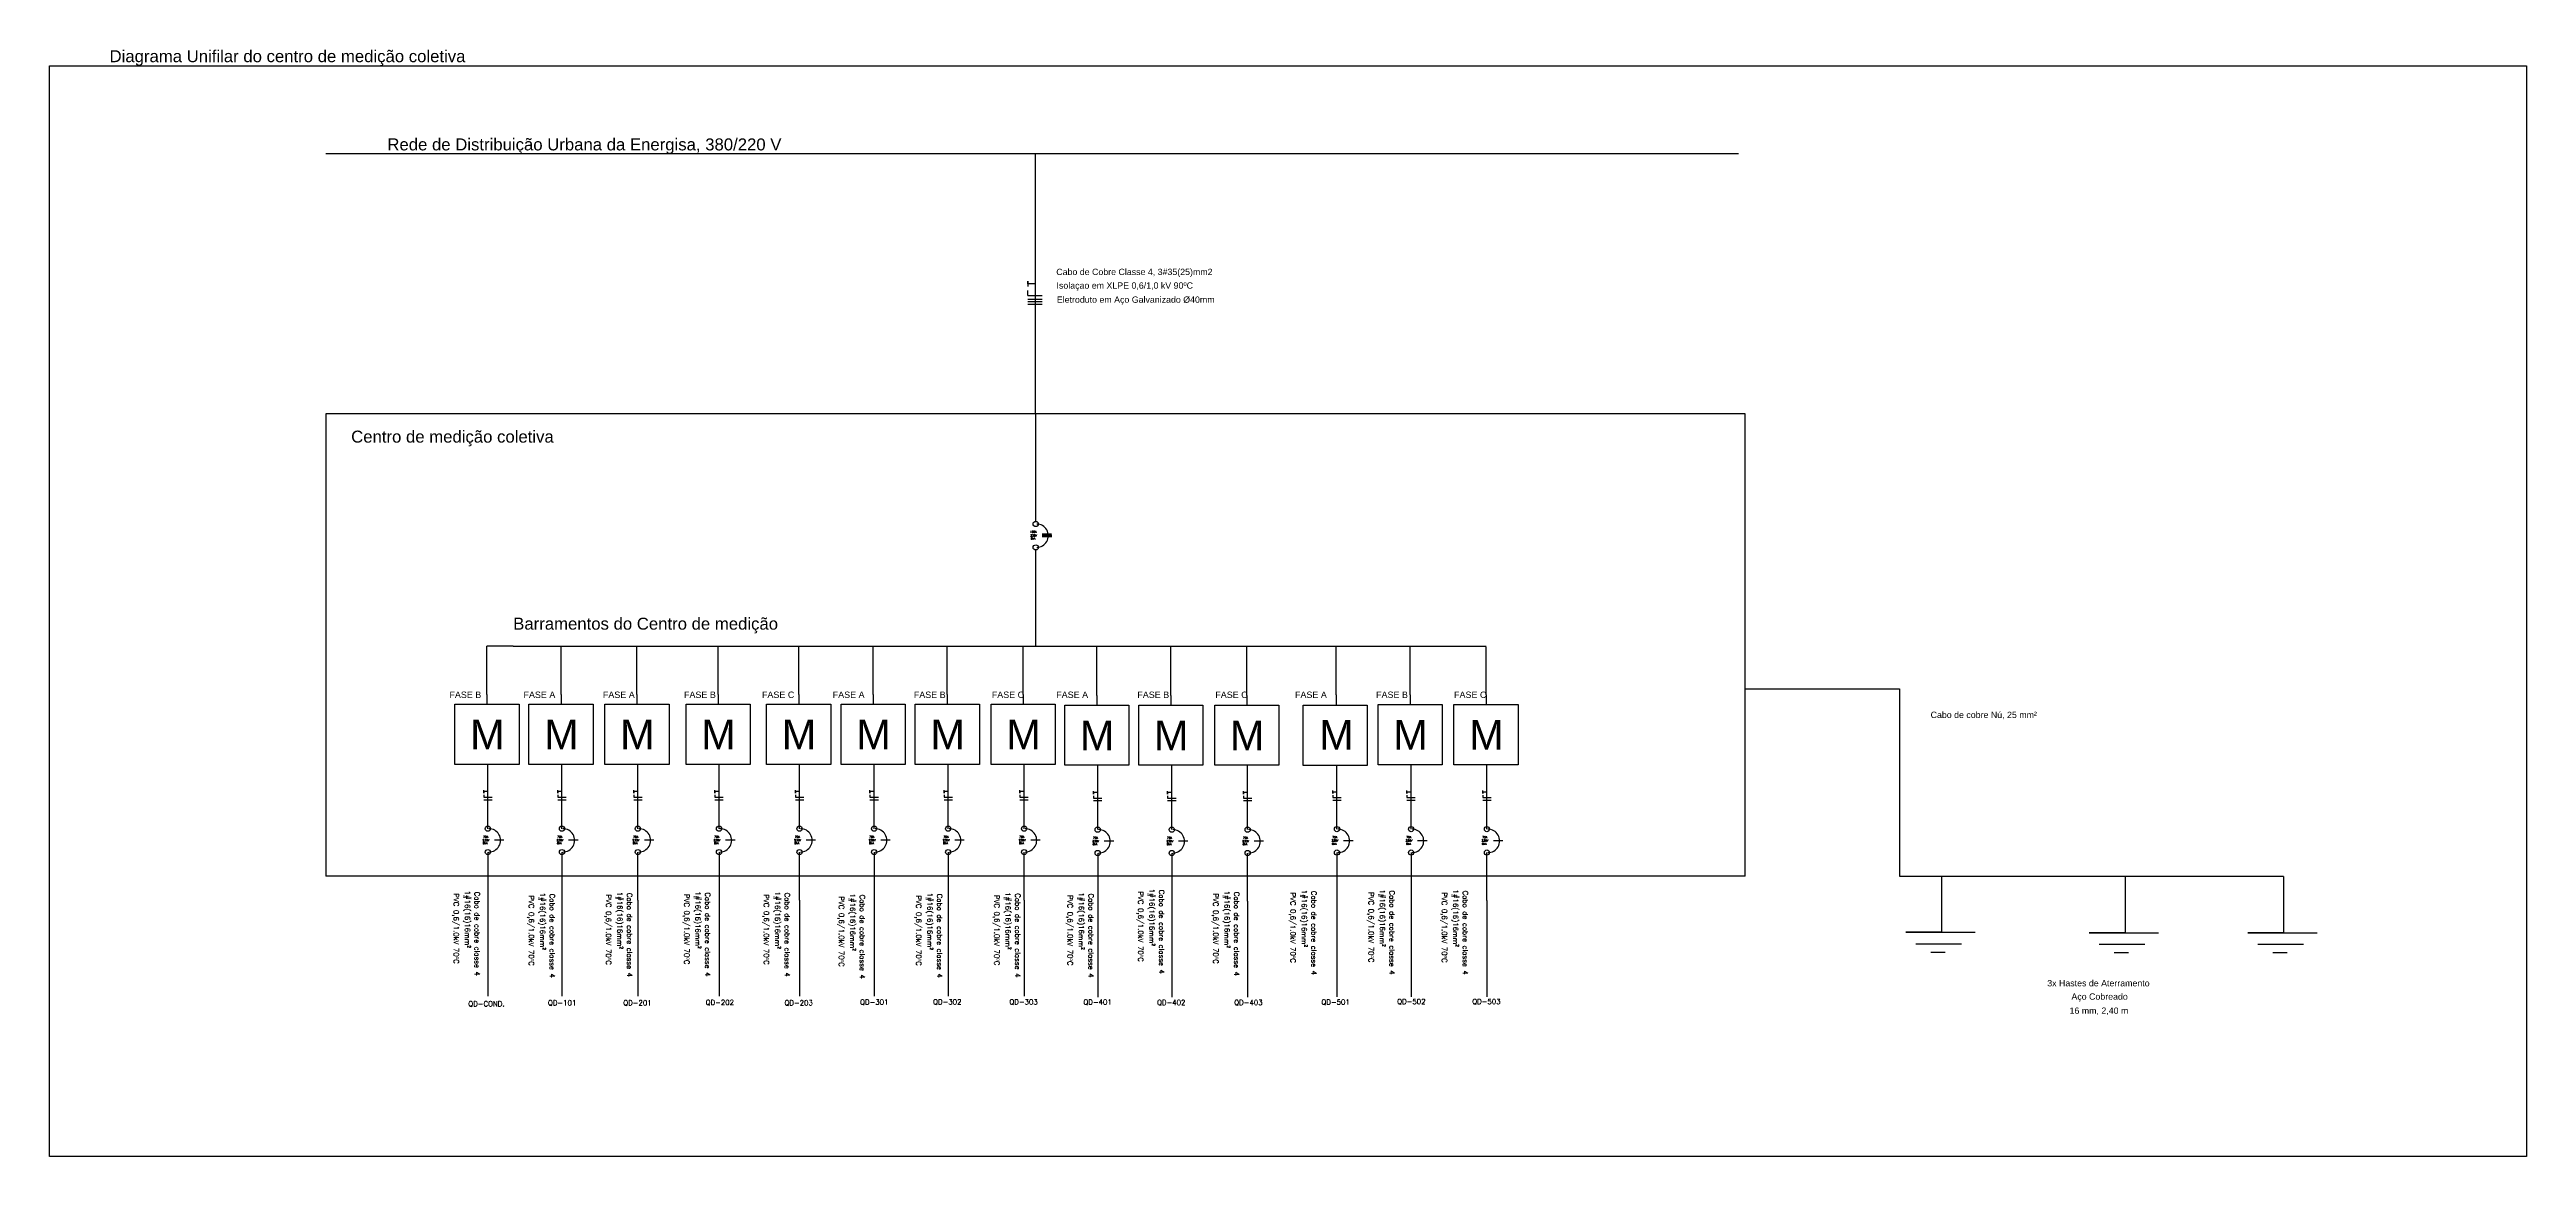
# Model space of a CAD drawing. Header units: millimetres. Extents: x 2991 to 3503, y 2795 to 2987.
# Drawn here: x 2991.19 to 3039.54, y 2844.3 to 2865.9 of the extents above; entities that cross this region are included whole.
import ezdxf

# ---------------------------------------------------------------- set-up
doc = ezdxf.new("R2010")
doc.units = ezdxf.units.MM
doc.linetypes.add('HIDDEN', pattern=[0.375, 0.25, -0.125])
for name, color, linetype in [('AP03', 170, 'Continuous'), ('ESCO_37_TOMADAS', 3, 'Continuous'), ('ESCO_50_ELET_ILUMINAÇÃO_TOMADAS', 1, 'Continuous'), ('ILUMINAÇÃO', 3, 'Continuous'), ('Pranchas', 3, 'Continuous'), ('PTF', 1, 'Continuous'), ('split', 210, 'Continuous'), ('TTEA', 170, 'Continuous')]:
    doc.layers.add(name, color=color, linetype=linetype)
doc.layers.add('LEGENDAS', color=7, linetype='Continuous', lineweight=20)
doc.styles.add('romans', font='romans')
doc.styles.get("Standard").update_dxf_attribs({"font": ''})
doc.styles.get('Standard').set_extended_font_data('Arial')

msp = doc.modelspace()

# ---------------------------------------------------------------- linework, layer by layer
for p, q in [((3024.29, 2858.788), (2996.582, 2858.788)), ((2996.582, 2858.788), (2996.582, 2849.771)), ((3024.29, 2849.771), (3024.29, 2858.788)), ((2999.73, 2853.314), (2999.73, 2854.255)), ((3000.242, 2854.255), (2999.73, 2854.255)), ((3000.242, 2854.255), (3010.343, 2854.255)), ((3001.177, 2853.314), (3001.177, 2854.255)), ((3002.658, 2853.314), (3002.658, 2854.255)), ((3004.242, 2853.314), (3004.242, 2854.255)), ((3005.814, 2853.314), (3005.814, 2854.255)), ((3007.269, 2853.314), (3007.269, 2854.255)), ((3008.715, 2853.314), (3008.715, 2854.255)), ((3010.197, 2853.314), (3010.197, 2854.255)), ((3010.343, 2854.255), (3015.551, 2854.255)), ((3011.633, 2853.295), (3011.633, 2854.236)), ((3013.079, 2853.295), (3013.079, 2854.236)), ((3014.56, 2853.295), (3014.56, 2854.236)), ((3015.551, 2854.255), (3019.231, 2854.255)), ((3016.304, 2853.305), (3016.304, 2854.246)), ((3017.75, 2853.305), (3017.75, 2854.246)), ((3019.231, 2853.305), (3019.231, 2854.246)), ((2999.748, 2850.696), (2999.748, 2851.951)), ((3001.194, 2850.696), (3001.194, 2851.951)), ((3002.675, 2850.696), (3002.675, 2851.951)), ((3004.259, 2850.696), (3004.259, 2851.951)), ((3005.831, 2850.696), (3005.831, 2851.951)), ((3007.286, 2850.696), (3007.286, 2851.951)), ((3008.732, 2850.696), (3008.732, 2851.951)), ((3010.214, 2850.696), (3010.214, 2851.951)), ((3011.65, 2850.677), (3011.65, 2851.932)), ((3013.096, 2850.677), (3013.096, 2851.932)), ((3014.577, 2850.677), (3014.577, 2851.932)), ((3016.321, 2850.687), (3016.321, 2851.942)), ((3017.767, 2850.687), (3017.767, 2851.942)), ((3019.248, 2850.687), (3019.248, 2851.942)), ((2999.748, 2850.24), (2999.748, 2849.303)), ((3001.194, 2850.24), (3001.194, 2849.303)), ((3002.675, 2849.303), (3002.675, 2850.24)), ((3004.259, 2850.24), (3004.259, 2849.303)), ((3005.831, 2849.303), (3005.831, 2850.24)), ((3007.286, 2850.24), (3007.286, 2849.303)), ((3008.732, 2850.24), (3008.732, 2849.303)), ((3010.214, 2849.303), (3010.214, 2850.24)), ((3011.65, 2850.221), (3011.65, 2849.284)), ((3013.096, 2850.221), (3013.096, 2849.284)), ((3014.577, 2849.284), (3014.577, 2850.221)), ((3016.321, 2850.23), (3016.321, 2849.294)), ((3017.767, 2850.23), (3017.767, 2849.294)), ((3019.248, 2849.294), (3019.248, 2850.23))]:
    msp.add_line(p, q)
at = {"color": 6}
for p, q in [((3010.752, 2856.445), (3010.568, 2856.445)), ((3010.753, 2856.416), (3010.569, 2856.416)), ((3010.753, 2856.392), (3010.569, 2856.392)), ((3000.061, 2850.471), (2999.877, 2850.471)), ((3001.507, 2850.471), (3001.323, 2850.471)), ((3002.988, 2850.471), (3002.804, 2850.471)), ((3004.572, 2850.471), (3004.388, 2850.471)), ((3006.144, 2850.471), (3005.96, 2850.471)), ((3007.599, 2850.471), (3007.415, 2850.471)), ((3009.045, 2850.471), (3008.861, 2850.471)), ((3010.527, 2850.471), (3010.343, 2850.471)), ((3011.963, 2850.452), (3011.779, 2850.452)), ((3013.409, 2850.452), (3013.225, 2850.452)), ((3014.89, 2850.452), (3014.706, 2850.452)), ((3016.634, 2850.462), (3016.45, 2850.462)), ((3018.08, 2850.462), (3017.896, 2850.462)), ((3019.561, 2850.462), (3019.377, 2850.462)), ((2999.748, 2849.303), (2999.748, 2847.427)), ((3001.194, 2849.303), (3001.194, 2847.427)), ((3002.675, 2849.303), (3002.675, 2847.427)), ((3004.259, 2849.303), (3004.259, 2847.427)), ((3005.831, 2849.303), (3005.831, 2847.427)), ((3007.286, 2849.303), (3007.286, 2847.427)), ((3008.732, 2849.303), (3008.732, 2847.427)), ((3010.214, 2849.303), (3010.214, 2847.427)), ((3011.65, 2849.284), (3011.65, 2847.408)), ((3013.096, 2849.284), (3013.096, 2847.408)), ((3014.577, 2849.284), (3014.577, 2847.408)), ((3016.321, 2849.294), (3016.321, 2847.418)), ((3017.767, 2849.294), (3017.767, 2847.418)), ((3019.248, 2849.294), (3019.248, 2847.418))]:
    msp.add_line(p, q, dxfattribs=at)
at = {"color": 7}
for centre in [(3010.44, 2856.641), (3010.44, 2856.184), (2999.748, 2850.696), (3001.194, 2850.696), (3002.675, 2850.696), (3004.259, 2850.696), (3005.831, 2850.696), (3007.286, 2850.696), (3008.732, 2850.696), (3010.214, 2850.696), (3011.65, 2850.677), (3013.096, 2850.677), (3014.577, 2850.677), (3016.321, 2850.687), (3017.767, 2850.687), (3019.248, 2850.687), (2999.748, 2850.24), (3001.194, 2850.24), (3002.675, 2850.24), (3004.259, 2850.24), (3005.831, 2850.24), (3007.286, 2850.24), (3008.732, 2850.24), (3010.214, 2850.24), (3011.65, 2850.221), (3013.096, 2850.221), (3014.577, 2850.221), (3016.321, 2850.23), (3017.767, 2850.23), (3019.248, 2850.23)]:
    msp.add_circle(centre, 0.0505, dxfattribs=at)
at = {"color": 4}
for centre in [(3010.46, 2856.412), (2999.767, 2850.468), (3001.213, 2850.468), (3002.695, 2850.468), (3004.278, 2850.468), (3005.85, 2850.468), (3007.306, 2850.468), (3008.752, 2850.468), (3010.233, 2850.468), (3011.669, 2850.449), (3013.116, 2850.449), (3014.597, 2850.449), (3016.34, 2850.458), (3017.787, 2850.458), (3019.268, 2850.458)]:
    msp.add_arc(centre, 0.228, 269.8656, 90.134, dxfattribs=at)
at = {"layer": 'AP03'}
for p, q in [((3010.436, 2863.865), (2996.582, 2863.865)), ((3010.436, 2858.788), (3010.436, 2863.865)), ((3024.159, 2863.865), (3010.436, 2863.865)), ((3010.436, 2858.788), (3010.436, 2856.691)), ((3010.436, 2856.134), (3010.436, 2854.255))]:
    msp.add_line(p, q, dxfattribs=at)
at = {"layer": 'ESCO_37_TOMADAS'}
for p, q in [((2999.667, 2851.391), (2999.667, 2851.449)), ((2999.748, 2851.42), (2999.667, 2851.42)), ((2999.667, 2851.42), (2999.667, 2851.391)), ((2999.667, 2851.357), (2999.667, 2851.312)), ((2999.667, 2851.312), (2999.83, 2851.312)), ((2999.667, 2851.262), (2999.83, 2851.262)), ((3001.113, 2851.391), (3001.113, 2851.449)), ((3001.194, 2851.42), (3001.113, 2851.42)), ((3001.113, 2851.42), (3001.113, 2851.391)), ((3001.113, 2851.357), (3001.113, 2851.312)), ((3001.113, 2851.312), (3001.276, 2851.312)), ((3001.113, 2851.262), (3001.276, 2851.262)), ((3002.594, 2851.391), (3002.594, 2851.449)), ((3002.675, 2851.42), (3002.594, 2851.42)), ((3002.594, 2851.42), (3002.594, 2851.391)), ((3002.594, 2851.357), (3002.594, 2851.312)), ((3002.594, 2851.312), (3002.758, 2851.312)), ((3002.594, 2851.262), (3002.758, 2851.262)), ((3004.178, 2851.391), (3004.178, 2851.449)), ((3004.259, 2851.42), (3004.178, 2851.42)), ((3004.178, 2851.42), (3004.178, 2851.391)), ((3004.178, 2851.357), (3004.178, 2851.312)), ((3004.178, 2851.312), (3004.341, 2851.312)), ((3004.178, 2851.262), (3004.341, 2851.262)), ((3005.75, 2851.391), (3005.75, 2851.449)), ((3005.831, 2851.42), (3005.75, 2851.42)), ((3005.75, 2851.42), (3005.75, 2851.391)), ((3005.75, 2851.357), (3005.75, 2851.312)), ((3005.75, 2851.312), (3005.913, 2851.312)), ((3005.75, 2851.262), (3005.913, 2851.262)), ((3007.205, 2851.391), (3007.205, 2851.449)), ((3007.286, 2851.42), (3007.205, 2851.42)), ((3007.205, 2851.42), (3007.205, 2851.391)), ((3007.205, 2851.357), (3007.205, 2851.312)), ((3007.205, 2851.312), (3007.369, 2851.312)), ((3007.205, 2851.262), (3007.369, 2851.262)), ((3008.652, 2851.391), (3008.652, 2851.449)), ((3008.732, 2851.42), (3008.652, 2851.42)), ((3008.652, 2851.42), (3008.652, 2851.391)), ((3008.652, 2851.357), (3008.652, 2851.312)), ((3008.652, 2851.312), (3008.815, 2851.312)), ((3008.652, 2851.262), (3008.815, 2851.262)), ((3010.133, 2851.391), (3010.133, 2851.449)), ((3010.214, 2851.42), (3010.133, 2851.42)), ((3010.133, 2851.42), (3010.133, 2851.391)), ((3010.133, 2851.357), (3010.133, 2851.312)), ((3010.133, 2851.312), (3010.296, 2851.312)), ((3010.133, 2851.262), (3010.296, 2851.262)), ((3011.569, 2851.372), (3011.569, 2851.43)), ((3011.65, 2851.401), (3011.569, 2851.401)), ((3011.569, 2851.401), (3011.569, 2851.372)), ((3011.569, 2851.338), (3011.569, 2851.292)), ((3011.569, 2851.292), (3011.732, 2851.292)), ((3011.569, 2851.243), (3011.732, 2851.243)), ((3013.015, 2851.372), (3013.015, 2851.43)), ((3013.096, 2851.401), (3013.015, 2851.401)), ((3013.015, 2851.401), (3013.015, 2851.372)), ((3013.015, 2851.338), (3013.015, 2851.292)), ((3013.015, 2851.292), (3013.179, 2851.292)), ((3013.015, 2851.243), (3013.179, 2851.243)), ((3014.497, 2851.372), (3014.497, 2851.43)), ((3014.577, 2851.401), (3014.497, 2851.401)), ((3014.497, 2851.401), (3014.497, 2851.372)), ((3014.497, 2851.338), (3014.497, 2851.292)), ((3014.497, 2851.292), (3014.66, 2851.292)), ((3014.497, 2851.243), (3014.66, 2851.243)), ((3016.24, 2851.382), (3016.24, 2851.439)), ((3016.321, 2851.411), (3016.24, 2851.411)), ((3016.24, 2851.411), (3016.24, 2851.382)), ((3016.24, 2851.347), (3016.24, 2851.302)), ((3016.24, 2851.302), (3016.403, 2851.302)), ((3016.24, 2851.252), (3016.403, 2851.252)), ((3017.686, 2851.382), (3017.686, 2851.439)), ((3017.767, 2851.411), (3017.686, 2851.411)), ((3017.686, 2851.411), (3017.686, 2851.382)), ((3017.686, 2851.347), (3017.686, 2851.302)), ((3017.686, 2851.302), (3017.85, 2851.302)), ((3017.686, 2851.252), (3017.85, 2851.252)), ((3019.168, 2851.382), (3019.168, 2851.439)), ((3019.248, 2851.411), (3019.168, 2851.411)), ((3019.168, 2851.411), (3019.168, 2851.382)), ((3019.168, 2851.347), (3019.168, 2851.302)), ((3019.168, 2851.302), (3019.331, 2851.302)), ((3019.168, 2851.252), (3019.331, 2851.252))]:
    msp.add_line(p, q, dxfattribs=at)
at = {"layer": 'ESCO_37_TOMADAS', "color": 7}
for points in [[(2999.104, 2853.125), (3000.357, 2853.125), (3000.357, 2851.951), (2999.104, 2851.951)], [(3000.55, 2853.125), (3001.803, 2853.125), (3001.803, 2851.951), (3000.55, 2851.951)], [(3002.032, 2853.125), (3003.284, 2853.125), (3003.284, 2851.951), (3002.032, 2851.951)], [(3003.615, 2853.125), (3004.868, 2853.125), (3004.868, 2851.951), (3003.615, 2851.951)], [(3005.187, 2853.125), (3006.44, 2853.125), (3006.44, 2851.951), (3005.187, 2851.951)], [(3006.643, 2853.125), (3007.895, 2853.125), (3007.895, 2851.951), (3006.643, 2851.951)], [(3008.089, 2853.125), (3009.342, 2853.125), (3009.342, 2851.951), (3008.089, 2851.951)], [(3009.57, 2853.125), (3010.823, 2853.125), (3010.823, 2851.951), (3009.57, 2851.951)], [(3011.006, 2853.106), (3012.259, 2853.106), (3012.259, 2851.932), (3011.006, 2851.932)], [(3012.453, 2853.106), (3013.705, 2853.106), (3013.705, 2851.932), (3012.453, 2851.932)], [(3013.934, 2853.106), (3015.187, 2853.106), (3015.187, 2851.932), (3013.934, 2851.932)], [(3015.659, 2853.103), (3016.912, 2853.103), (3016.912, 2851.929), (3015.659, 2851.929)], [(3017.124, 2853.116), (3018.376, 2853.116), (3018.376, 2851.942), (3017.124, 2851.942)], [(3018.605, 2853.116), (3019.858, 2853.116), (3019.858, 2851.942), (3018.605, 2851.942)]]:
    msp.add_lwpolyline(points, close=True, dxfattribs=at)
at = {"layer": 'ILUMINAÇÃO', "color": 0}
msp.add_line((3024.29, 2849.771), (2996.582, 2849.771), dxfattribs=at)
at = {"layer": 'Pranchas'}
for p, q in [((3010.288, 2861.326), (3010.288, 2861.378)), ((3010.288, 2861.378), (3010.288, 2861.276)), ((3010.436, 2861.326), (3010.288, 2861.326)), ((3010.288, 2861.098), (3010.288, 2861.198)), ((3010.288, 2861.098), (3010.569, 2861.098)), ((3010.288, 2861.024), (3010.569, 2861.024)), ((3010.288, 2860.979), (3010.569, 2860.979)), ((3010.288, 2860.931), (3010.569, 2860.931)), ((2999.73, 2853.314), (2999.73, 2853.125)), ((3001.177, 2853.314), (3001.177, 2853.125)), ((3002.658, 2853.314), (3002.658, 2853.125)), ((3004.242, 2853.314), (3004.242, 2853.125)), ((3005.814, 2853.314), (3005.814, 2853.125)), ((3007.269, 2853.314), (3007.269, 2853.125)), ((3008.715, 2853.314), (3008.715, 2853.125)), ((3010.197, 2853.314), (3010.197, 2853.125)), ((3011.633, 2853.295), (3011.633, 2853.106)), ((3013.079, 2853.295), (3013.079, 2853.106)), ((3014.56, 2853.295), (3014.56, 2853.106)), ((3016.304, 2853.305), (3016.304, 2853.116)), ((3017.75, 2853.305), (3017.75, 2853.116)), ((3019.231, 2853.305), (3019.231, 2853.116))]:
    msp.add_line(p, q, dxfattribs=at)
at = {"layer": 'PTF'}
for p, q in [((2991.191, 2865.582), (3039.539, 2865.582)), ((2991.191, 2844.302), (2991.191, 2865.582)), ((3039.539, 2865.582), (3039.539, 2844.302)), ((3039.539, 2844.302), (2991.191, 2844.302))]:
    msp.add_line(p, q, dxfattribs=at)
at = {"layer": 'split'}
for p, q in [((3024.29, 2853.423), (3027.298, 2853.423)), ((3027.298, 2853.423), (3027.298, 2849.771)), ((3027.298, 2849.771), (3034.798, 2849.771)), ((3028.122, 2849.771), (3028.122, 2848.674)), ((3031.703, 2849.763), (3031.703, 2848.666)), ((3034.798, 2849.763), (3034.798, 2848.666)), ((3028.122, 2848.674), (3027.422, 2848.674)), ((3027.422, 2848.674), (3028.776, 2848.674)), ((3031.703, 2848.666), (3031.002, 2848.666)), ((3031.002, 2848.666), (3032.356, 2848.666)), ((3034.798, 2848.666), (3034.098, 2848.666)), ((3034.098, 2848.666), (3035.452, 2848.666)), ((3027.621, 2848.448), (3028.51, 2848.448)), ((3027.913, 2848.289), (3028.192, 2848.289)), ((3031.201, 2848.44), (3032.091, 2848.44)), ((3031.493, 2848.281), (3031.772, 2848.281)), ((3034.297, 2848.44), (3035.186, 2848.44)), ((3034.589, 2848.281), (3034.867, 2848.281))]:
    msp.add_line(p, q, dxfattribs=at)

# ---------------------------------------------------------------- texts
at = {"color": 7, "style": 'romans'}
for s, height, p in [('100A', 0.0391, (3010.33, 2856.47)), ('230V', 0.0391, (3010.336, 2856.397)), ('6kA', 0.0391, (3010.343, 2856.338)), ('230V', 0.0391, (2999.644, 2850.452)), ('6kA', 0.0391, (2999.65, 2850.393)), ('70A', 0.0391, (2999.656, 2850.519)), ('230V', 0.0391, (3001.09, 2850.452)), ('6kA', 0.0391, (3001.096, 2850.393)), ('70A', 0.0391, (3001.102, 2850.519)), ('230V', 0.0391, (3002.571, 2850.452)), ('6kA', 0.0391, (3002.578, 2850.393)), ('70A', 0.0391, (3002.583, 2850.519)), ('230V', 0.0391, (3004.155, 2850.452)), ('6kA', 0.0391, (3004.161, 2850.393)), ('70A', 0.0391, (3004.167, 2850.519)), ('230V', 0.0391, (3005.727, 2850.452)), ('6kA', 0.0391, (3005.733, 2850.393)), ('70A', 0.0391, (3005.739, 2850.519)), ('230V', 0.0391, (3007.182, 2850.452)), ('6kA', 0.0391, (3007.188, 2850.393)), ('70A', 0.0391, (3007.194, 2850.519)), ('230V', 0.0391, (3008.628, 2850.452)), ('6kA', 0.0391, (3008.635, 2850.393)), ('70A', 0.0391, (3008.641, 2850.519)), ('230V', 0.0391, (3010.11, 2850.452)), ('6kA', 0.0391, (3010.116, 2850.393)), ('70A', 0.0391, (3010.122, 2850.519)), ('230V', 0.0391, (3011.546, 2850.433)), ('6kA', 0.0391, (3011.552, 2850.374)), ('70A', 0.0391, (3011.558, 2850.5)), ('230V', 0.0391, (3012.992, 2850.433)), ('6kA', 0.0391, (3012.999, 2850.374)), ('70A', 0.0391, (3013.004, 2850.5)), ('230V', 0.0391, (3014.473, 2850.433)), ('6kA', 0.0391, (3014.48, 2850.374)), ('70A', 0.0391, (3014.486, 2850.5)), ('230V', 0.0391, (3016.217, 2850.443)), ('6kA', 0.0391, (3016.223, 2850.383)), ('70A', 0.0391, (3016.229, 2850.509)), ('230V', 0.0391, (3017.663, 2850.443)), ('6kA', 0.0391, (3017.67, 2850.383)), ('70A', 0.0391, (3017.675, 2850.509)), ('230V', 0.0391, (3019.144, 2850.443)), ('6kA', 0.0391, (3019.151, 2850.383)), ('70A', 0.0391, (3019.157, 2850.509)), ('QD-COND.', 0.1, (2999.366, 2847.23)), ('QD-101', 0.1, (3000.921, 2847.249)), ('QD-201', 0.1, (3002.391, 2847.249)), ('QD-202', 0.1, (3003.999, 2847.257)), ('QD-203', 0.1, (3005.538, 2847.249)), ('QD-301', 0.1, (3007.013, 2847.263)), ('QD-302', 0.1, (3008.438, 2847.266)), ('QD-303', 0.1, (3009.927, 2847.266)), ('QD-401', 0.1, (3011.372, 2847.263)), ('QD-402', 0.1, (3012.81, 2847.255)), ('QD-403', 0.1, (3014.316, 2847.255)), ('QD-501', 0.1, (3016.018, 2847.264)), ('QD-502', 0.1, (3017.497, 2847.273)), ('QD-503', 0.1, (3018.962, 2847.273))]:
    msp.add_text(s, height=height, dxfattribs=at).set_placement(p)
for s, p in [('PVC 0,6/1.0kV 70ºC', (2999.081, 2849.437)), ('1#16(16)16mm²', (2999.3, 2849.488)), ('Cabo de cobre classe 4', (2999.489, 2849.467)), ('PVC 0,6/1.0kV 70ºC', (3000.546, 2849.397)), ('1#16(16)16mm²', (3000.765, 2849.448)), ('Cabo de cobre classe 4', (3000.955, 2849.428)), ('PVC 0,6/1.0kV 70ºC', (3002.054, 2849.415)), ('1#16(16)16mm²', (3002.273, 2849.466)), ('Cabo de cobre classe 4', (3002.463, 2849.445)), ('PVC 0,6/1.0kV 70ºC', (3003.58, 2849.424)), ('1#16(16)16mm²', (3003.798, 2849.475)), ('Cabo de cobre classe 4', (3003.988, 2849.454)), ('PVC 0,6/1.0kV 70ºC', (3005.134, 2849.418)), ('1#16(16)16mm²', (3005.353, 2849.469)), ('Cabo de cobre classe 4', (3005.542, 2849.449)), ('PVC 0,6/1.0kV 70ºC', (3006.599, 2849.379)), ('1#16(16)16mm²', (3006.818, 2849.43)), ('Cabo de cobre classe 4', (3007.008, 2849.409)), ('PVC 0,6/1.0kV 70ºC', (3008.107, 2849.397)), ('1#16(16)16mm²', (3008.326, 2849.447)), ('Cabo de cobre classe 4', (3008.516, 2849.427)), ('PVC 0,6/1.0kV 70ºC', (3009.632, 2849.405)), ('1#16(16)16mm²', (3009.851, 2849.456)), ('Cabo de cobre classe 4', (3010.041, 2849.435)), ('PVC 0,6/1.0kV 70ºC', (3011.063, 2849.402)), ('1#16(16)16mm²', (3011.282, 2849.453)), ('Cabo de cobre classe 4', (3011.471, 2849.432)), ('PVC 0,6/1.0kV 70ºC', (3012.44, 2849.474)), ('1#16(16)16mm²', (3012.659, 2849.525)), ('Cabo de cobre classe 4', (3012.849, 2849.505)), ('PVC 0,6/1.0kV 70ºC', (3013.906, 2849.435)), ('1#16(16)16mm²', (3014.125, 2849.486)), ('Cabo de cobre classe 4', (3014.314, 2849.465)), ('PVC 0,6/1.0kV 70ºC', (3015.414, 2849.453)), ('1#16(16)16mm²', (3015.633, 2849.503)), ('Cabo de cobre classe 4', (3015.822, 2849.483)), ('PVC 0,6/1.0kV 70ºC', (3016.939, 2849.461)), ('1#16(16)16mm²', (3017.158, 2849.512)), ('Cabo de cobre classe 4', (3017.347, 2849.491)), ('PVC 0,6/1.0kV 70ºC', (3018.369, 2849.458)), ('1#16(16)16mm²', (3018.588, 2849.509)), ('Cabo de cobre classe 4', (3018.778, 2849.488))]:
    msp.add_text(s, height=0.1, rotation=270, dxfattribs=at).set_placement(p)
at = {"layer": 'ESCO_37_TOMADAS'}
for s, height, p in [('Centro de medição coletiva', 0.23361, (2997.079, 2858.228)), ('Barramentos do Centro de medição', 0.23361, (3000.242, 2854.579)), ('M', 0.579, (2999.4, 2852.246)), ('M', 0.579, (3000.846, 2852.246)), ('M', 0.579, (3002.328, 2852.246)), ('M', 0.579, (3003.911, 2852.246)), ('M', 0.579, (3005.483, 2852.246)), ('M', 0.579, (3006.939, 2852.246)), ('M', 0.579, (3008.385, 2852.246)), ('M', 0.579, (3009.866, 2852.246)), ('M', 0.579, (3011.302, 2852.227)), ('M', 0.579, (3012.749, 2852.227)), ('M', 0.579, (3014.23, 2852.227)), ('M', 0.579, (3015.973, 2852.237)), ('M', 0.579, (3017.42, 2852.237)), ('M', 0.579, (3018.901, 2852.237))]:
    msp.add_text(s, height=height, dxfattribs=at).set_placement(p)
at = {"layer": 'ESCO_50_ELET_ILUMINAÇÃO_TOMADAS'}
msp.add_text('Diagrama Unifilar do centro de medição coletiva', height=0.23361, dxfattribs=at).set_placement((2992.363, 2865.65))
at = {"layer": 'LEGENDAS', "linetype": 'HIDDEN'}
for s, p in [('Cabo de Cobre Classe 4, 3#35(25)mm2', (3010.842, 2861.497)), ('Isolaçao em XLPE 0,6/1,0 kV 90ºC', (3010.847, 2861.231)), ('Eletroduto em Aço Galvanizado %%C40mm', (3010.853, 2860.956)), ('Cabo de cobre Nú, 25 mm²', (3027.908, 2852.855)), ('3x Hastes de Aterramento', (3030.185, 2847.62)), ('16 mm, 2,40 m', (3030.62, 2847.084)), ('Aço Cobreado', (3030.657, 2847.359))]:
    msp.add_text(s, height=0.12315, dxfattribs=at).set_placement(p)
at = {"layer": 'PTF'}
for s, p in [('FASE B', (2998.997, 2853.246)), ('FASE A', (3000.442, 2853.246)), ('FASE A', (3001.992, 2853.246)), ('FASE B', (3003.575, 2853.246)), ('FASE C', (3005.097, 2853.246)), ('FASE A', (3006.478, 2853.246)), ('FASE B', (3008.061, 2853.246)), ('FASE C', (3009.583, 2853.246)), ('FASE A', (3010.841, 2853.246)), ('FASE B', (3012.424, 2853.246)), ('FASE C', (3013.946, 2853.246)), ('FASE A', (3015.501, 2853.246)), ('FASE B', (3017.084, 2853.246)), ('FASE C', (3018.606, 2853.246))]:
    msp.add_text(s, height=0.1252, dxfattribs=at).set_placement(p)
at = {"layer": 'TTEA'}
msp.add_text('Rede de Distribuição Urbana da Energisa, 380/220 V', height=0.23361, dxfattribs=at).set_placement((2997.786, 2863.929))

doc.saveas('drawing.dxf')
